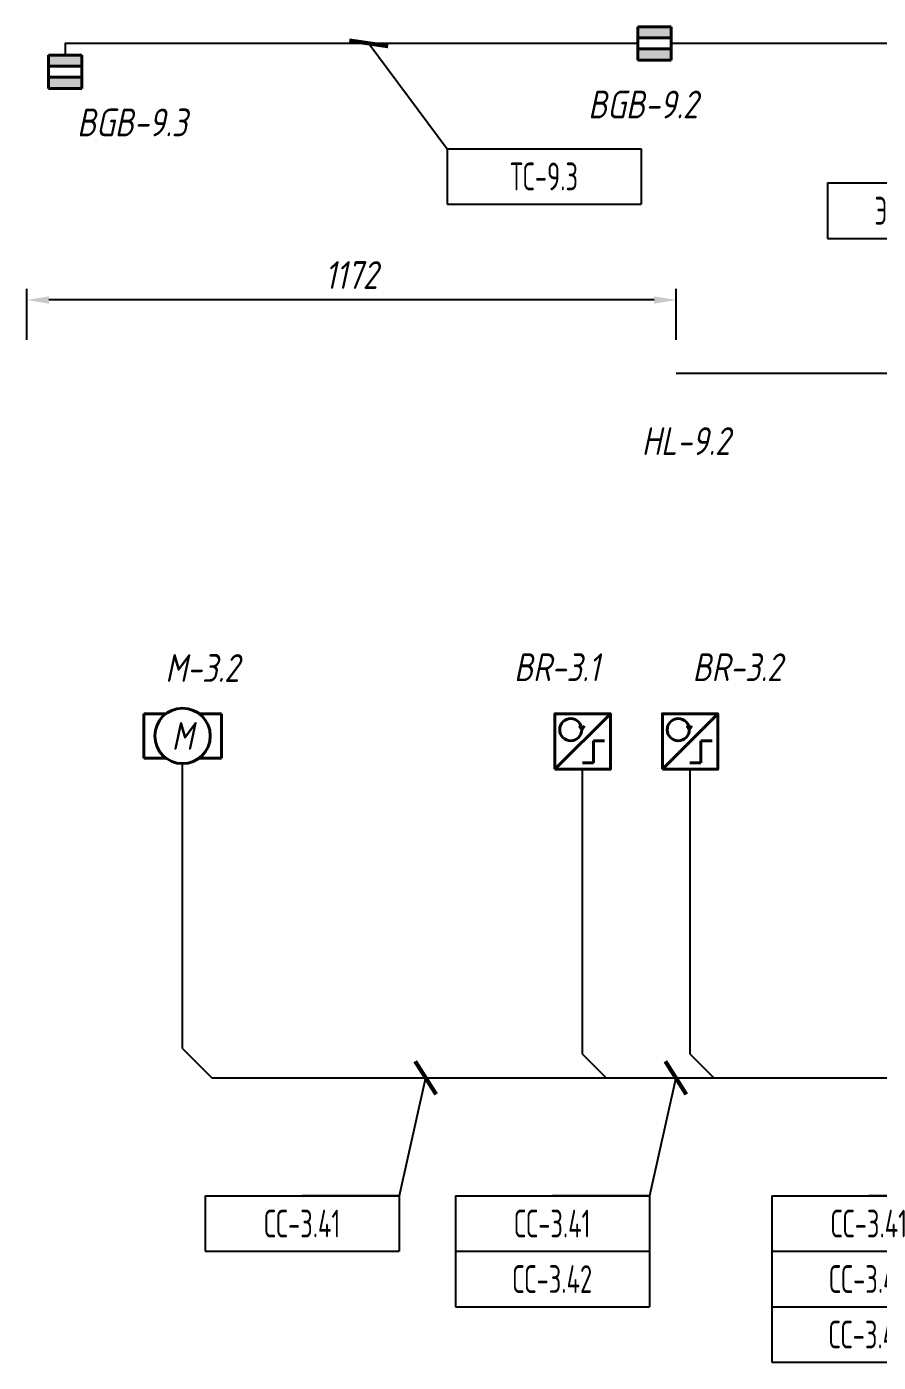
# Model space of a CAD drawing. Header units: millimetres. Extents: x -14566 to 16488, y -7315 to 17206.
# Drawn here: x 4361 to 5898, y 12416 to 14823 of the extents above; entities that cross this region are included whole.
import ezdxf
from ezdxf.enums import TextEntityAlignment as Align

# ---------------------------------------------------------------- set-up
doc = ezdxf.new("R2010")
doc.units = ezdxf.units.MM
for name, color, linetype in [('04 Освещение', 7, 'Continuous'), ('07 Авт-ка общая', 7, 'Continuous'), ('08 Пож. и техн. сигн.', 7, 'Continuous')]:
    doc.layers.add(name, color=color, linetype=linetype)
doc.styles.add('GOST typeA', font='')
doc.styles.get("Standard").update_dxf_attribs({"font": 'arial.ttf'})
doc.styles.add('ГОСТ-ISOCPEUR', font='isocpeui.ttf', dxfattribs={"width": 0.8})
doc.styles.get('GOST typeA').set_extended_font_data('GOST type A')
doc.linetypes.add('220V_LINE', pattern='A,0.2,-0.05,["~220V",Standard,S=0.1,R=0,X=0,Y=-0.05],-0.4,0.1', length=0.75)
doc.dimstyles.new('ISO-25', dxfattribs={"dimtxt": 2.5, "dimasz": 2.5, "dimexe": 1.25, "dimexo": 0.625, "dimtad": 1, "dimtxsty": 'Standard', "dimcen": 2.5, "dimadec": 0, "dimazin": 0, "dimtfac": 1, "dimtmove": 0, "dimatfit": 3, "dimfxl": 1, "dimarcsym": 0})

# ---------------------------------------------------------------- blocks, each defined once
blk = doc.blocks.new('электродвигатель')
at = {"color": 0, "lineweight": -2}
for p, q in [((0, 4), (0, 0)), ((0, 4), (2, 4)), ((5, 4), (7, 4)), ((7, 4), (7, 0)), ((0, 0), (2, 0)), ((5, 0), (7, 0))]:
    blk.add_line(p, q, dxfattribs=at)
blk.add_circle((3.5, 2), 2.5, dxfattribs=at)
at = {"color": 0, "lineweight": -2, "style": 'ГОСТ-ISOCPEUR', "width": 0.8}
blk.add_text('M', height=2.5, rotation=360, dxfattribs=at).set_placement((3.5, 2), align=Align.MIDDLE_CENTER)
blk = doc.blocks.new('энкодер')
at = {"color": 0, "lineweight": -2}
for p, q in [((0, 0), (5, 5)), ((2.43, 3.56), (2.2, 3.9)), ((2.43, 3.56), (2.66, 3.9)), ((3.48, 0.56), (3.48, 2.56)), ((3.48, 2.56), (4.48, 2.56)), ((2.48, 0.56), (3.48, 0.56))]:
    blk.add_line(p, q, dxfattribs=at)
blk.add_lwpolyline([(0, 0), (0, 5), (5, 5), (5, 0)], close=True, dxfattribs=at)
blk.add_circle((1.43, 3.56), 1, dxfattribs=at)
blk = doc.blocks.new('геркон')
at = {"lineweight": -2}
for points in [[(3, 2), (3, 3), (0, 3), (0, 2)], [(3, 0), (3, 1), (0, 1), (0, 0)]]:
    blk.add_hatch(color=0, dxfattribs=at).paths.add_polyline_path(points)
at = {"color": 0, "lineweight": -2}
for p, q in [((0, 0), (0, 3)), ((0, 3), (3, 3)), ((3, 3), (3, 0)), ((0, 2), (3, 2)), ((0, 1), (3, 1)), ((3, 0), (0, 0))]:
    blk.add_line(p, q, dxfattribs=at)
blk = doc.blocks.new('*T193')
at = {"layer": '04 Освещение', "color": 0, "lineweight": -2}
for p, q in [((0, 0), (350, 0)), ((0, 0), (0, -100)), ((350, 0), (350, -100)), ((0, -100), (350, -100))]:
    blk.add_line(p, q, dxfattribs=at)
at = {"layer": '04 Освещение', "color": 0, "insert": (175, -50), "char_height": 50, "width": 330, "attachment_point": 5, "style": 'GOST typeA'}
blk.add_mtext('{\\W0.8;ЭОМ-9.52}', dxfattribs=at)
blk = doc.blocks.new('*T255')
at = {"layer": '07 Авт-ка общая', "color": 0, "lineweight": -2}
for p, q in [((0, 0), (350, 0)), ((0, 0), (0, -100)), ((350, 0), (350, -100)), ((0, -100), (350, -100))]:
    blk.add_line(p, q, dxfattribs=at)
at = {"layer": '07 Авт-ка общая', "color": 0, "insert": (175, -50), "char_height": 50, "width": 330, "attachment_point": 5, "style": 'GOST typeA'}
blk.add_mtext('{\\W0.8;СС-3.41}', dxfattribs=at)
blk = doc.blocks.new('*T386')
at = {"layer": '07 Авт-ка общая', "color": 0, "lineweight": -2}
for p, q in [((0, 0), (350, 0)), ((0, 0), (0, -200)), ((350, 0), (350, -200)), ((0, -100), (350, -100)), ((0, -200), (350, -200))]:
    blk.add_line(p, q, dxfattribs=at)
at = {"layer": '07 Авт-ка общая', "color": 0, "char_height": 50, "width": 330, "attachment_point": 5, "style": 'GOST typeA'}
for s, insert in [('{\\W0.8;СС-3.41}', (175, -50)), ('{\\W0.8;СС-3.42}', (175, -150))]:
    blk.add_mtext(s, dxfattribs=dict(at, insert=insert))
blk = doc.blocks.new('*T387')
at = {"layer": '07 Авт-ка общая', "color": 0, "lineweight": -2}
for p, q in [((0, 0), (350, 0)), ((0, 0), (0, -300)), ((350, 0), (350, -300)), ((0, -100), (350, -100)), ((0, -200), (350, -200)), ((0, -300), (350, -300))]:
    blk.add_line(p, q, dxfattribs=at)
at = {"layer": '07 Авт-ка общая', "color": 0, "char_height": 50, "width": 330, "attachment_point": 5, "style": 'GOST typeA'}
for s, insert in [('{\\W0.8;СС-3.41}', (175, -50)), ('{\\W0.8;СС-3.42}', (175, -150)), ('{\\W0.8;СС-3.45}', (175, -250))]:
    blk.add_mtext(s, dxfattribs=dict(at, insert=insert))
blk = doc.blocks.new('*T443')
at = {"layer": '08 Пож. и техн. сигн.', "color": 0, "lineweight": -2}
for p, q in [((0, 0), (350, 0)), ((0, 0), (0, -100)), ((350, 0), (350, -100)), ((0, -100), (350, -100))]:
    blk.add_line(p, q, dxfattribs=at)
at = {"layer": '08 Пож. и техн. сигн.', "color": 0, "insert": (175, -50), "char_height": 50, "width": 330, "attachment_point": 5, "style": 'GOST typeA'}
blk.add_mtext('{\\W0.8;ТС-9.3}', dxfattribs=at)
blk = doc.blocks.new('*D515')
at = {"layer": '04 Освещение', "color": 0, "lineweight": -2, "transparency": 16777216}
for p, q in [((4361.2, 14259), (4361.2, 14350.8)), ((5533.1, 14259), (5533.1, 14350.8)), ((5493.1, 14330.8), (4401.2, 14330.8))]:
    blk.add_line(p, q, dxfattribs=at)
at = {"layer": '04 Освещение', "color": 0, "transparency": 16777216}
for points in [[(4401.2, 14337.4), (4401.2, 14324.1), (4361.2, 14330.8)], [(5493.1, 14324.1), (5493.1, 14337.4), (5533.1, 14330.8)]]:
    blk.add_solid(points, dxfattribs=at)
at = {"layer": 'Defpoints', "color": 0, "transparency": 16777216}
for p in [(4361.2, 14330.8), (4361.2, 14259), (5533.1, 14259)]:
    blk.add_point(p, dxfattribs=at)
at = {"layer": '04 Освещение', "color": 0, "transparency": 16777216, "insert": (4947.1, 14375.8), "char_height": 50, "attachment_point": 5, "style": 'ГОСТ-ISOCPEUR'}
blk.add_mtext('1172', dxfattribs=at)

msp = doc.modelspace()

# ---------------------------------------------------------------- linework, layer by layer
at = {"layer": '04 Освещение', "linetype": '220V_LINE', "ltscale": 200, "flags": 128}
msp.add_lwpolyline([(5533.1, 14199), (7259.4, 14199)], dxfattribs=at)
at = {"layer": '07 Авт-ка общая'}
for p, q in [((4642.4, 12981.3), (4642.4, 13495)), ((5364.2, 12971.3), (5364.2, 13485)), ((5558, 12971.3), (5558, 13485))]:
    msp.add_line(p, q, dxfattribs=at)
for points in [[(4642.4, 12981.3), (4695, 12928.6), (5406.8, 12928.6)], [(5364.2, 12971.3), (5406.8, 12928.6), (5600.6, 12928.6)], [(5558, 12971.3), (5600.6, 12928.6), (6323.4, 12928.6)]]:
    msp.add_lwpolyline(points, dxfattribs=at)
at = {"layer": '08 Пож. и техн. сигн.'}
for points in [[(5463.8, 14793.4), (4430.8, 14793.4), (4430.8, 14772.3)], [(7115.8, 14793.4), (5523.8, 14793.4)]]:
    msp.add_lwpolyline(points, dxfattribs=at)

# ---------------------------------------------------------------- block references
for name, p in [('*T443', (5119.7, 14603.5)), ('*T193', (5806, 14541.7)), ('*T255', (4683.3, 12715.9)), ('*T386', (5134.6, 12715.9)), ('*T387', (5705.7, 12715.9))]:
    msp.add_blockref(name, p)
at = {"layer": '07 Авт-ка общая', "lineweight": 40, "xscale": 20, "yscale": 20, "zscale": 20}
for name, p in [('электродвигатель', (4572.4, 13505)), ('энкодер', (5314.2, 13485)), ('энкодер', (5508, 13485))]:
    msp.add_blockref(name, p, dxfattribs=at)
at = {"layer": '08 Пож. и техн. сигн.', "lineweight": 40, "xscale": 20, "yscale": 20, "zscale": 20}
for p in [(5463.8, 14763.4), (4400.8, 14712.3)]:
    msp.add_blockref('геркон', p, dxfattribs=at)

# ---------------------------------------------------------------- texts
at = {"layer": '04 Освещение', "linetype": 'Continuous', "style": 'ГОСТ-ISOCPEUR', "width": 0.8}
msp.add_text('HL-9.2', height=50, dxfattribs=at).set_placement((5630.2, 14051.5), align=Align.RIGHT)
at = {"layer": '07 Авт-ка общая', "linetype": 'Continuous', "style": 'ГОСТ-ISOCPEUR', "width": 0.8}
for s, p in [('M-3.2', (4744.9, 13642.4)), ('BR-3.1', (5394.9, 13643.8)), ('BR-3.2', (5724.2, 13643.8))]:
    msp.add_text(s, height=50, dxfattribs=at).set_placement(p, align=Align.RIGHT)
at = {"layer": '08 Пож. и техн. сигн.', "linetype": 'Continuous', "style": 'ГОСТ-ISOCPEUR', "width": 0.8}
for s, p in [('BGB-9.2', (5572.2, 14658.2)), ('BGB-9.3', (4651, 14625.9))]:
    msp.add_text(s, height=50, dxfattribs=at).set_placement(p, align=Align.RIGHT)

# ---------------------------------------------------------------- dimensions: what is measured, and where the dimension line sits
at = {"layer": '04 Освещение', "color": 3}
dim = msp.add_linear_dim(base=(4361.2, 14330.8), p1=(5533.1, 14259), p2=(4361.2, 14259), dimstyle='ISO-25', override={"dimtxt": 50, "dimasz": 40, "dimexe": 20, "dimexo": 0, "dimgap": 20, "dimdec": 0, "dimtxsty": 'ГОСТ-ISOCPEUR'}, dxfattribs=at)
dim.commit()
dim.dimension.update_dxf_attribs({"geometry": '*D515', "text_midpoint": (4947.1, 14375.8)})

# ---------------------------------------------------------------- leaders
at = {"layer": '07 Авт-ка общая'}
for points in [[(5081, 12928.6), (5033.3, 12715.9), (4858.3, 12715.9)], [(5532.3, 12928.6), (5484.6, 12715.9), (5309.6, 12715.9)], [(6103.3, 12928.6), (6055.7, 12715.9), (5880.7, 12715.9)]]:
    msp.add_leader(points, dimstyle='ISO-25', override={"dimasz": 50, "dimgap": 1, "dimtad": 0, "dimldrblk": 'ArchTick'}, dxfattribs=at)
at = {"layer": '08 Пож. и техн. сигн.'}
msp.add_leader([(4978.3, 14793.4), (5119.7, 14603.5), (5279.6, 14603.5)], dimstyle='ISO-25', override={"dimasz": 50, "dimgap": 1, "dimtad": 0, "dimldrblk": 'ArchTick'}, dxfattribs=at)

doc.saveas('drawing.dxf')
